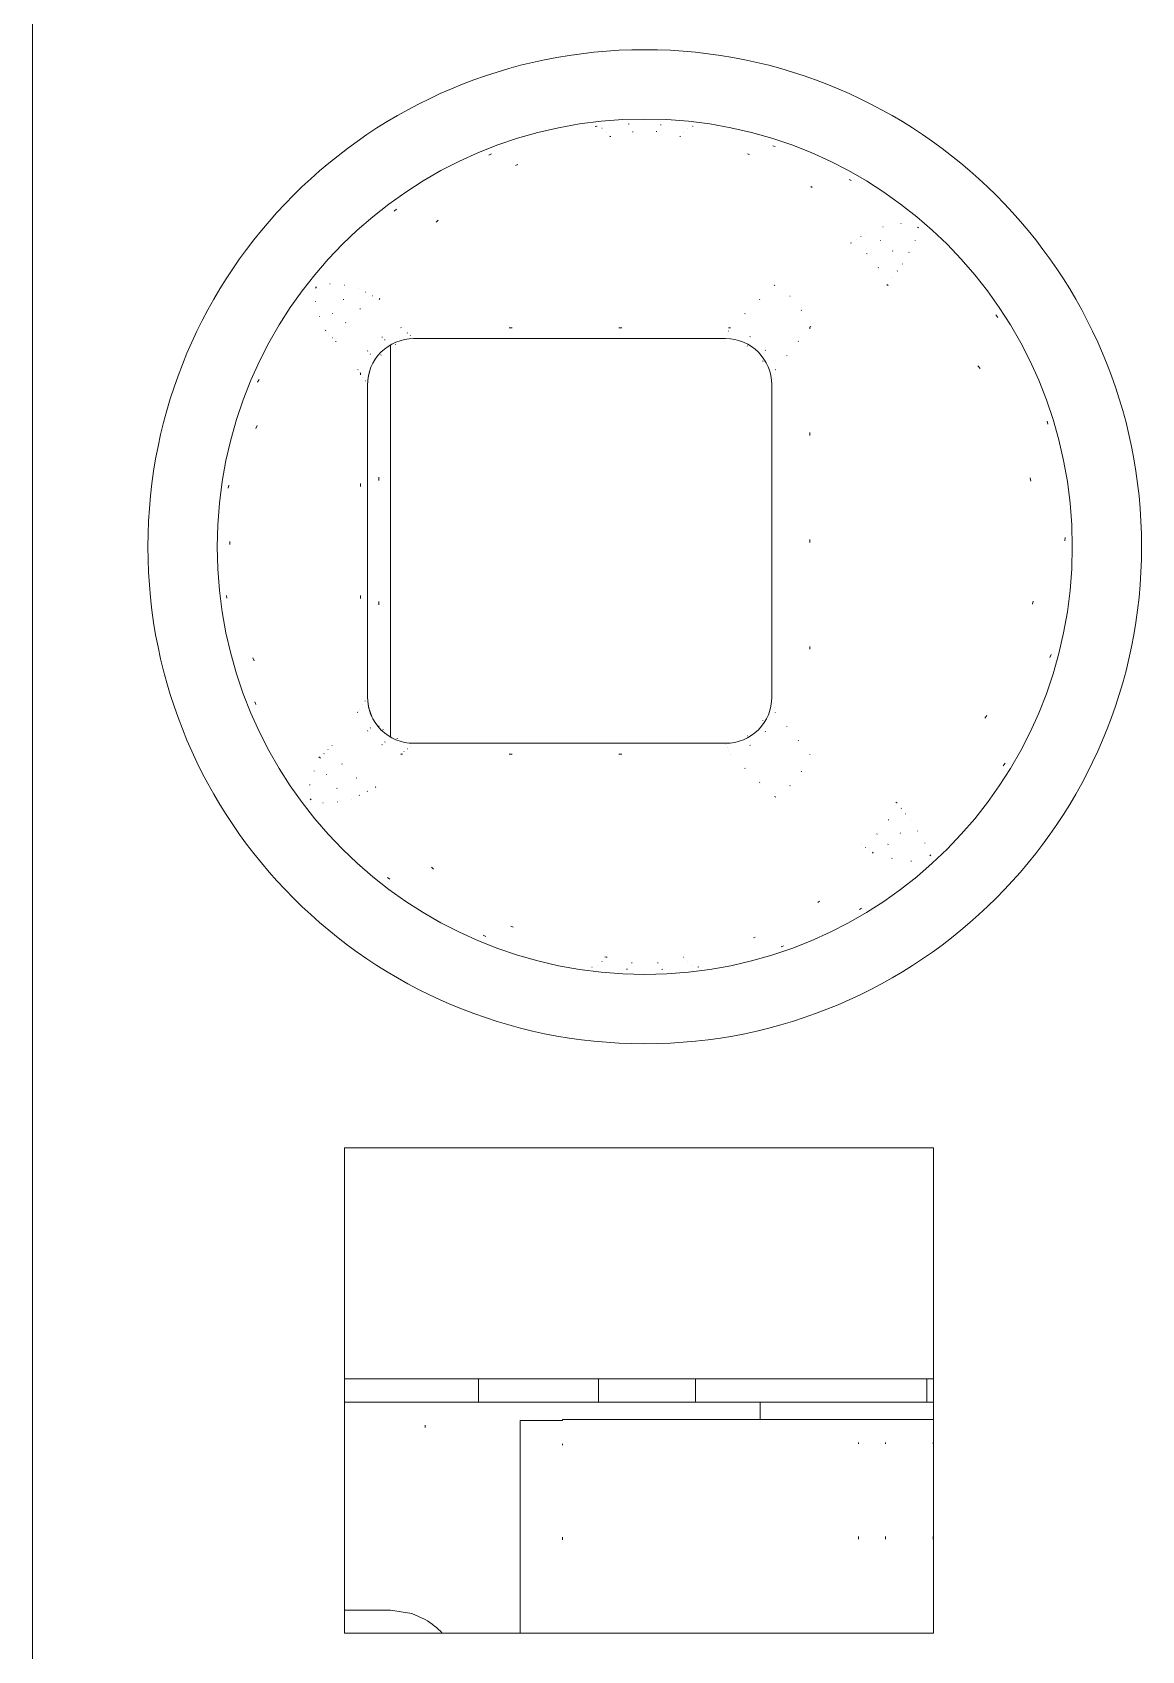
# Model space of a CAD drawing. Header units: inches. Extents: x 17 to 3130, y 15 to 659.
# Drawn here: x 1129.86 to 1134.66, y 176.91 to 183.91 of the extents above; entities that cross this region are included whole.
import ezdxf

# ---------------------------------------------------------------- set-up
doc = ezdxf.new("R2010")
doc.units = ezdxf.units.IN
doc.header["$MEASUREMENT"] = 0
doc.layers.add('Ebene 1', color=7, linetype='Continuous')

msp = doc.modelspace()

# ---------------------------------------------------------------- linework, layer by layer
at = {"layer": 'Ebene 1', "lineweight": 9}
for points in [[(1129.86414, 171.98024), (1129.86414, 171.98024), (1129.86414, 193.08014), (1129.86414, 193.08014)], [(1131.51414, 182.58024), (1131.51414, 182.58024), (1131.51414, 182.58024), (1131.51414, 182.58024)], [(1131.51414, 182.58024), (1131.51414, 182.58024), (1132.86404, 182.58024), (1132.86404, 182.58024)], [(1133.06414, 182.38024), (1133.06414, 182.49064), (1132.97464, 182.58014), (1132.86404, 182.58024)], [(1131.31654, 182.41204), (1131.31654, 182.41204), (1131.32404, 182.44284), (1131.32404, 182.44284)], [(1131.31414, 182.38054), (1131.31414, 182.38054), (1131.31654, 182.41204), (1131.31654, 182.41204)], [(1131.31414, 182.38054), (1131.31414, 182.38054), (1131.31414, 182.38054), (1131.31414, 182.38054)], [(1131.31414, 181.02984), (1131.31414, 181.02984), (1131.31414, 182.38054), (1131.31414, 182.38054)], [(1133.06414, 182.38894), (1133.06414, 182.38894), (1133.06414, 182.38894), (1133.06414, 182.38894)], [(1133.06414, 182.38894), (1133.06414, 182.38894), (1133.06414, 181.02134), (1133.06414, 181.02134)], [(1131.31414, 181.02984), (1131.31414, 181.02984), (1131.31414, 181.02984), (1131.31414, 181.02984)], [(1131.31884, 180.98664), (1131.31884, 180.98664), (1131.31414, 181.02984), (1131.31414, 181.02984)], [(1131.31884, 180.98664), (1131.31884, 180.98664), (1131.31884, 180.98664), (1131.31884, 180.98664)], [(1131.33284, 180.94544), (1131.33284, 180.94544), (1131.31884, 180.98664), (1131.31884, 180.98664)], [(1131.51414, 180.83024), (1131.51414, 180.83024), (1131.51414, 180.83024), (1131.51414, 180.83024)], [(1132.86404, 180.83024), (1132.86404, 180.83024), (1131.51414, 180.83024), (1131.51414, 180.83024)], [(1131.21414, 179.08024), (1131.21414, 179.08024), (1131.21414, 179.08024), (1131.21414, 179.08024)], [(1131.21414, 176.98024), (1131.21414, 176.98024), (1131.21414, 179.08024), (1131.21414, 179.08024)], [(1131.21414, 179.08024), (1131.21414, 179.08024), (1131.21414, 179.08024), (1131.21414, 179.08024)], [(1133.76414, 179.08024), (1133.76414, 179.08024), (1131.21414, 179.08024), (1131.21414, 179.08024)], [(1133.76414, 179.08024), (1133.76414, 179.08024), (1133.76414, 179.08024), (1133.76414, 179.08024)], [(1133.76414, 176.98024), (1133.76414, 176.98024), (1133.76414, 179.08024), (1133.76414, 179.08024)], [(1131.21414, 178.08024), (1131.21414, 178.08024), (1131.21414, 178.08024), (1131.21414, 178.08024)], [(1133.76414, 178.08024), (1133.76414, 178.08024), (1131.21414, 178.08024), (1131.21414, 178.08024)], [(1131.79454, 178.08024), (1131.79454, 178.08024), (1131.79454, 178.08024), (1131.79454, 178.08024)], [(1131.79454, 177.98024), (1131.79454, 177.98024), (1131.79454, 178.08024), (1131.79454, 178.08024)], [(1132.31414, 178.08024), (1132.31414, 178.08024), (1132.31414, 178.08024), (1132.31414, 178.08024)], [(1132.31414, 178.08024), (1132.31414, 178.08024), (1132.31414, 177.98004), (1132.31414, 177.98004)], [(1131.21414, 176.98024), (1131.21414, 176.98024), (1131.21414, 176.98024), (1131.21414, 176.98024)], [(1133.76414, 176.98024), (1133.76414, 176.98024), (1131.21414, 176.98024), (1131.21414, 176.98024)]]:
    msp.add_open_spline(points, degree=3, dxfattribs=at)
for points, knots in [([(1132.51414, 183.83024), (1131.32674, 183.83024), (1130.36414, 182.86764), (1130.36414, 181.68024), (1130.36414, 181.68024), (1130.36414, 180.49284), (1131.32674, 179.53024), (1132.51414, 179.53024), (1132.51414, 179.53024), (1133.70154, 179.53024), (1134.66414, 180.49274), (1134.66414, 181.68024), (1134.66414, 181.68024), (1134.66414, 182.86764), (1133.70154, 183.83024), (1132.51414, 183.83024)], [0, 0, 0, 0, 0.25, 0.25, 0.25, 0.25, 0.5, 0.5, 0.5, 0.5, 0.75, 0.75, 0.75, 0.75, 1, 1, 1, 1]), ([(1132.51414, 183.53024), (1131.49244, 183.53024), (1130.66404, 182.70184), (1130.66404, 181.68024), (1130.66404, 181.68024), (1130.66404, 180.65844), (1131.49244, 179.83014), (1132.51414, 179.83014), (1132.51414, 179.83014), (1133.53584, 179.83014), (1134.36414, 180.65844), (1134.36414, 181.68024), (1134.36414, 181.68024), (1134.36414, 182.70184), (1133.53584, 183.53024), (1132.51414, 183.53024)], [0, 0, 0, 0, 0.25, 0.25, 0.25, 0.25, 0.5, 0.5, 0.5, 0.5, 0.75, 0.75, 0.75, 0.75, 1, 1, 1, 1]), ([(1131.51414, 182.58024), (1131.46104, 182.58024), (1131.41024, 182.55904), (1131.37274, 182.52164), (1131.37274, 182.52164), (1131.33524, 182.48404), (1131.31414, 182.43324), (1131.31414, 182.38024)], [0, 0, 0, 0, 0.5, 0.5, 0.5, 0.5, 1, 1, 1, 1]), ([(1131.31414, 181.03024), (1131.31414, 180.97714), (1131.33534, 180.92624), (1131.37274, 180.88874), (1131.37274, 180.88874), (1131.41024, 180.85124), (1131.46104, 180.83024), (1131.51414, 180.83024)], [0, 0, 0, 0, 0.5, 0.5, 0.5, 0.5, 1, 1, 1, 1]), ([(1132.86404, 180.83024), (1132.91714, 180.83024), (1132.96814, 180.85124), (1133.00554, 180.88884), (1133.00554, 180.88884), (1133.04314, 180.92624), (1133.06414, 180.97714), (1133.06414, 181.03024)], [0, 0, 0, 0, 0.5, 0.5, 0.5, 0.5, 1, 1, 1, 1])]:
    msp.add_open_spline(points, degree=3, knots=knots, dxfattribs=at)
at = {"layer": 'Ebene 1', "color": 3, "lineweight": 9}
for points in [[(1132.30604, 183.49874), (1132.30604, 183.49874), (1132.29964, 183.49734), (1132.29964, 183.49734)], [(1132.30604, 183.49874), (1132.30604, 183.49874), (1132.30604, 183.49874), (1132.30604, 183.49874)], [(1132.30604, 183.49874), (1132.30604, 183.49874), (1132.30644, 183.49864), (1132.30644, 183.49864)], [(1132.32884, 183.49024), (1132.32884, 183.49024), (1132.32884, 183.49024), (1132.32884, 183.49024)], [(1132.32884, 183.49024), (1132.32884, 183.49024), (1132.32944, 183.49004), (1132.32944, 183.49004)], [(1132.34654, 183.47394), (1132.34654, 183.47394), (1132.34654, 183.47394), (1132.34654, 183.47394)], [(1132.34654, 183.47394), (1132.34654, 183.47394), (1132.34694, 183.47344), (1132.34694, 183.47344)], [(1132.44654, 183.50904), (1132.44654, 183.50904), (1132.44274, 183.50864), (1132.44274, 183.50864)], [(1132.46174, 183.47524), (1132.46174, 183.47524), (1132.46444, 183.47554), (1132.46444, 183.47554)], [(1132.56394, 183.47644), (1132.56394, 183.47644), (1132.56394, 183.47644), (1132.56394, 183.47644)], [(1132.56394, 183.47644), (1132.56394, 183.47644), (1132.56664, 183.47604), (1132.56664, 183.47604)], [(1132.58154, 183.50504), (1132.58154, 183.50504), (1132.58154, 183.50504), (1132.58154, 183.50504)], [(1132.58534, 183.50484), (1132.58534, 183.50484), (1132.58154, 183.50504), (1132.58154, 183.50504)], [(1132.68174, 183.47394), (1132.68174, 183.47394), (1132.68134, 183.47344), (1132.68134, 183.47344)], [(1132.69944, 183.49024), (1132.69944, 183.49024), (1132.69884, 183.49004), (1132.69884, 183.49004)], [(1132.72034, 183.49884), (1132.72034, 183.49884), (1132.72034, 183.49884), (1132.72034, 183.49884)], [(1132.72214, 183.49884), (1132.72214, 183.49884), (1132.72034, 183.49884), (1132.72034, 183.49884)], [(1132.72214, 183.49884), (1132.72214, 183.49884), (1132.72184, 183.49864), (1132.72184, 183.49864)], [(1132.36294, 183.45524), (1132.36294, 183.45524), (1132.36434, 183.45554), (1132.36434, 183.45554)], [(1132.36294, 183.45524), (1132.36294, 183.45524), (1132.36294, 183.45524), (1132.36294, 183.45524)], [(1132.36294, 183.45524), (1132.36294, 183.45524), (1132.36704, 183.45524), (1132.36704, 183.45524)], [(1132.66534, 183.45524), (1132.66534, 183.45524), (1132.66534, 183.45524), (1132.66534, 183.45524)], [(1132.66534, 183.45524), (1132.66534, 183.45524), (1132.66944, 183.45434), (1132.66944, 183.45434)], [(1133.06834, 183.41424), (1133.06834, 183.41424), (1133.06834, 183.41424), (1133.06834, 183.41424)], [(1133.07784, 183.41164), (1133.07784, 183.41164), (1133.06834, 183.41424), (1133.06834, 183.41424)], [(1131.85104, 183.37904), (1131.85104, 183.37904), (1131.83894, 183.37444), (1131.83894, 183.37444)], [(1131.95424, 183.32924), (1131.95424, 183.32924), (1131.96484, 183.33404), (1131.96484, 183.33404)], [(1132.95914, 183.37964), (1132.95914, 183.37964), (1132.95914, 183.37964), (1132.95914, 183.37964)], [(1132.95914, 183.37964), (1132.95914, 183.37964), (1132.96694, 183.37644), (1132.96694, 183.37644)], [(1133.39834, 183.26924), (1133.39834, 183.26924), (1133.39834, 183.26924), (1133.39834, 183.26924)], [(1133.40714, 183.26494), (1133.40714, 183.26494), (1133.39834, 183.26924), (1133.39834, 183.26924)], [(1133.23204, 183.23844), (1133.23204, 183.23844), (1133.23204, 183.23844), (1133.23204, 183.23844)], [(1133.23204, 183.23844), (1133.23204, 183.23844), (1133.23914, 183.23384), (1133.23914, 183.23384)], [(1131.43984, 183.14014), (1131.43984, 183.14014), (1131.42944, 183.13224), (1131.42944, 183.13224)], [(1131.61204, 183.08464), (1131.61204, 183.08464), (1131.62004, 183.09304), (1131.62004, 183.09304)], [(1133.54594, 183.06404), (1133.54594, 183.06404), (1133.54394, 183.06344), (1133.54394, 183.06344)], [(1133.62374, 183.07784), (1133.62374, 183.07784), (1133.62154, 183.07784), (1133.62154, 183.07784)], [(1133.69454, 183.06304), (1133.69454, 183.06304), (1133.69454, 183.06304), (1133.69454, 183.06304)], [(1133.69844, 183.06004), (1133.69844, 183.06004), (1133.69454, 183.06304), (1133.69454, 183.06304)], [(1133.69754, 183.06074), (1133.69754, 183.06074), (1133.69754, 183.06074), (1133.69754, 183.06074)], [(1133.69844, 183.06004), (1133.69844, 183.06004), (1133.69754, 183.06074), (1133.69754, 183.06074)], [(1133.69844, 183.06004), (1133.69844, 183.06004), (1133.69844, 183.06004), (1133.69844, 183.06004)], [(1133.69844, 183.06004), (1133.69844, 183.06004), (1133.69884, 183.05944), (1133.69884, 183.05944)], [(1133.40844, 182.99544), (1133.40844, 182.99544), (1133.40384, 182.99294), (1133.40384, 182.99294)], [(1133.40844, 182.99544), (1133.40844, 182.99544), (1133.40844, 182.99544), (1133.40844, 182.99544)], [(1133.40844, 182.99544), (1133.40844, 182.99544), (1133.40924, 182.99484), (1133.40924, 182.99484)], [(1133.42914, 183.00934), (1133.42914, 183.00934), (1133.42844, 183.00884), (1133.42844, 183.00884)], [(1133.44944, 183.02304), (1133.44944, 183.02304), (1133.44894, 183.02264), (1133.44894, 183.02264)], [(1133.46964, 183.03664), (1133.46964, 183.03664), (1133.46934, 183.03624), (1133.46934, 183.03624)], [(1133.53274, 183.00524), (1133.53274, 183.00524), (1133.53274, 183.00524), (1133.53274, 183.00524)], [(1133.53454, 183.00424), (1133.53454, 183.00424), (1133.53274, 183.00524), (1133.53274, 183.00524)], [(1133.68464, 183.00604), (1133.68464, 183.00604), (1133.68394, 183.00454), (1133.68394, 183.00454)], [(1133.47414, 182.94914), (1133.47414, 182.94914), (1133.47414, 182.94914), (1133.47414, 182.94914)], [(1133.47414, 182.94914), (1133.47414, 182.94914), (1133.47594, 182.94784), (1133.47594, 182.94784)], [(1133.58604, 182.96024), (1133.58604, 182.96024), (1133.58604, 182.96024), (1133.58604, 182.96024)], [(1133.58724, 182.95874), (1133.58724, 182.95874), (1133.58604, 182.96024), (1133.58604, 182.96024)], [(1133.65814, 182.95424), (1133.65814, 182.95424), (1133.65734, 182.95294), (1133.65734, 182.95294)], [(1133.52434, 182.88804), (1133.52434, 182.88804), (1133.52434, 182.88804), (1133.52434, 182.88804)], [(1133.52434, 182.88804), (1133.52434, 182.88804), (1133.52534, 182.88604), (1133.52534, 182.88604)], [(1133.58394, 182.84324), (1133.58394, 182.84324), (1133.58464, 182.84404), (1133.58464, 182.84404)], [(1133.60674, 182.87264), (1133.60674, 182.87264), (1133.60734, 182.87354), (1133.60734, 182.87354)], [(1133.62924, 182.90344), (1133.62924, 182.90344), (1133.62924, 182.90344), (1133.62924, 182.90344)], [(1133.62984, 182.90264), (1133.62984, 182.90264), (1133.62924, 182.90344), (1133.62924, 182.90344)], [(1131.09334, 182.80384), (1131.09334, 182.80384), (1131.08954, 182.79854), (1131.08954, 182.79854)], [(1131.09334, 182.80384), (1131.09334, 182.80384), (1131.09394, 182.80444), (1131.09394, 182.80444)], [(1131.15084, 182.81784), (1131.15084, 182.81784), (1131.15084, 182.81784), (1131.15084, 182.81784)], [(1131.15084, 182.81784), (1131.15084, 182.81784), (1131.15254, 182.81774), (1131.15254, 182.81774)], [(1131.21344, 182.81174), (1131.21344, 182.81174), (1131.21344, 182.81174), (1131.21344, 182.81174)], [(1131.21344, 182.81174), (1131.21344, 182.81174), (1131.21514, 182.81164), (1131.21514, 182.81164)], [(1131.27514, 182.79644), (1131.27514, 182.79644), (1131.27514, 182.79644), (1131.27514, 182.79644)], [(1131.27514, 182.79644), (1131.27514, 182.79644), (1131.27554, 182.79624), (1131.27554, 182.79624)], [(1131.30464, 182.78104), (1131.30464, 182.78104), (1131.30464, 182.78104), (1131.30464, 182.78104)], [(1131.30464, 182.78104), (1131.30464, 182.78104), (1131.30544, 182.78064), (1131.30544, 182.78064)], [(1133.07554, 182.81094), (1133.07554, 182.81094), (1133.07464, 182.81024), (1133.07464, 182.81024)], [(1133.07554, 182.81094), (1133.07554, 182.81094), (1133.07554, 182.81094), (1133.07554, 182.81094)], [(1133.07554, 182.81094), (1133.07554, 182.81094), (1133.07644, 182.81044), (1133.07644, 182.81044)], [(1133.56144, 182.81414), (1133.56144, 182.81414), (1133.56174, 182.81454), (1133.56174, 182.81454)], [(1133.56144, 182.81414), (1133.56144, 182.81414), (1133.56144, 182.81414), (1133.56144, 182.81414)], [(1133.56144, 182.81414), (1133.56144, 182.81414), (1133.56734, 182.80984), (1133.56734, 182.80984)], [(1131.08924, 182.74124), (1131.08924, 182.74124), (1131.08924, 182.74124), (1131.08924, 182.74124)], [(1131.08964, 182.73954), (1131.08964, 182.73954), (1131.08924, 182.74124), (1131.08924, 182.74124)], [(1131.20964, 182.74914), (1131.20964, 182.74914), (1131.21144, 182.75034), (1131.21144, 182.75034)], [(1131.28184, 182.70864), (1131.28184, 182.70864), (1131.28404, 182.70984), (1131.28404, 182.70984)], [(1131.33454, 182.76554), (1131.33454, 182.76554), (1131.33454, 182.76554), (1131.33454, 182.76554)], [(1131.33454, 182.76554), (1131.33454, 182.76554), (1131.33534, 182.76524), (1131.33534, 182.76524)], [(1131.36484, 182.74974), (1131.36484, 182.74974), (1131.36794, 182.75464), (1131.36794, 182.75464)], [(1133.01234, 182.75044), (1133.01234, 182.75044), (1133.01064, 182.74884), (1133.01064, 182.74884)], [(1133.14124, 182.76464), (1133.14124, 182.76464), (1133.14124, 182.76464), (1133.14124, 182.76464)], [(1133.14124, 182.76464), (1133.14124, 182.76464), (1133.14304, 182.76344), (1133.14304, 182.76344)], [(1133.19144, 182.70364), (1133.19144, 182.70364), (1133.19144, 182.70364), (1133.19144, 182.70364)], [(1133.19144, 182.70364), (1133.19144, 182.70364), (1133.19254, 182.70164), (1133.19254, 182.70164)], [(1131.10624, 182.67714), (1131.10624, 182.67714), (1131.10624, 182.67714), (1131.10624, 182.67714)], [(1131.10674, 182.67544), (1131.10674, 182.67544), (1131.10624, 182.67714), (1131.10624, 182.67714)], [(1131.16274, 182.68844), (1131.16274, 182.68844), (1131.16344, 182.69054), (1131.16344, 182.69054)], [(1131.21914, 182.64824), (1131.21914, 182.64824), (1131.22034, 182.65044), (1131.22034, 182.65044)], [(1132.94824, 182.68924), (1132.94824, 182.68924), (1132.94654, 182.68744), (1132.94654, 182.68744)], [(1133.22854, 182.62984), (1133.22854, 182.62984), (1133.23304, 182.63224), (1133.23304, 182.63224)], [(1133.22854, 182.62984), (1133.22854, 182.62984), (1133.22854, 182.62984), (1133.22854, 182.62984)], [(1133.22854, 182.62984), (1133.22854, 182.62984), (1133.22854, 182.62344), (1133.22854, 182.62344)], [(1134.03294, 182.68344), (1134.03294, 182.68344), (1134.03294, 182.68344), (1134.03294, 182.68344)], [(1134.04124, 182.67244), (1134.04124, 182.67244), (1134.03294, 182.68344), (1134.03294, 182.68344)], [(1131.13254, 182.61664), (1131.13254, 182.61664), (1131.13254, 182.61664), (1131.13254, 182.61664)], [(1131.13294, 182.61574), (1131.13294, 182.61574), (1131.13254, 182.61664), (1131.13254, 182.61664)], [(1131.13294, 182.61574), (1131.13294, 182.61574), (1131.13334, 182.61674), (1131.13334, 182.61674)], [(1131.13294, 182.61574), (1131.13294, 182.61574), (1131.13294, 182.61574), (1131.13294, 182.61574)], [(1131.13294, 182.61574), (1131.13294, 182.61574), (1131.13314, 182.61564), (1131.13314, 182.61564)], [(1131.14734, 182.60024), (1131.14734, 182.60024), (1131.14734, 182.60024), (1131.14734, 182.60024)], [(1131.14734, 182.60024), (1131.14734, 182.60024), (1131.14774, 182.59984), (1131.14774, 182.59984)], [(1131.16204, 182.58444), (1131.16204, 182.58444), (1131.16204, 182.58444), (1131.16204, 182.58444)], [(1131.16204, 182.58444), (1131.16204, 182.58444), (1131.16244, 182.58404), (1131.16244, 182.58404)], [(1131.17684, 182.56864), (1131.17684, 182.56864), (1131.17744, 182.56954), (1131.17744, 182.56954)], [(1131.17684, 182.56864), (1131.17684, 182.56864), (1131.17684, 182.56864), (1131.17684, 182.56864)], [(1131.17684, 182.56864), (1131.17684, 182.56864), (1131.17804, 182.56684), (1131.17804, 182.56684)], [(1131.37674, 182.58604), (1131.37674, 182.58604), (1131.37904, 182.58704), (1131.37904, 182.58704)], [(1131.38824, 182.57454), (1131.38824, 182.57454), (1131.39044, 182.57564), (1131.39044, 182.57564)], [(1131.45874, 182.62864), (1131.45874, 182.62864), (1131.45874, 182.62864), (1131.45874, 182.62864)], [(1131.45994, 182.62704), (1131.45994, 182.62704), (1131.45874, 182.62864), (1131.45874, 182.62864)], [(1131.48654, 182.60484), (1131.48654, 182.60484), (1131.48654, 182.60484), (1131.48654, 182.60484)], [(1131.48694, 182.60464), (1131.48694, 182.60464), (1131.48654, 182.60484), (1131.48654, 182.60484)], [(1131.50064, 182.59324), (1131.50064, 182.59324), (1131.50064, 182.59324), (1131.50064, 182.59324)], [(1131.50094, 182.59294), (1131.50094, 182.59294), (1131.50064, 182.59324), (1131.50064, 182.59324)], [(1131.51394, 182.58064), (1131.51394, 182.58064), (1131.51394, 182.58064), (1131.51394, 182.58064)], [(1131.51414, 182.58044), (1131.51414, 182.58044), (1131.51394, 182.58064), (1131.51394, 182.58064)], [(1131.92794, 182.62704), (1131.92794, 182.62704), (1131.92794, 182.62704), (1131.92794, 182.62704)], [(1131.94074, 182.62704), (1131.94074, 182.62704), (1131.92794, 182.62704), (1131.92794, 182.62704)], [(1132.40254, 182.62704), (1132.40254, 182.62704), (1132.40254, 182.62704), (1132.40254, 182.62704)], [(1132.41534, 182.62704), (1132.41534, 182.62704), (1132.40254, 182.62704), (1132.40254, 182.62704)], [(1132.87064, 182.60024), (1132.87064, 182.60024), (1132.87054, 182.59984), (1132.87054, 182.59984)], [(1132.87694, 182.62704), (1132.87694, 182.62704), (1132.87694, 182.62704), (1132.87694, 182.62704)], [(1132.88334, 182.62704), (1132.88334, 182.62704), (1132.87694, 182.62704), (1132.87694, 182.62704)], [(1132.87714, 182.61364), (1132.87714, 182.61364), (1132.87694, 182.61334), (1132.87694, 182.61334)], [(1132.88334, 182.62704), (1132.88334, 182.62704), (1132.88324, 182.62684), (1132.88324, 182.62684)], [(1132.88334, 182.62704), (1132.88334, 182.62704), (1132.88334, 182.62704), (1132.88334, 182.62704)], [(1132.88334, 182.62704), (1132.88334, 182.62704), (1132.88454, 182.62644), (1132.88454, 182.62644)], [(1132.96854, 182.58954), (1132.96854, 182.58954), (1132.96854, 182.58954), (1132.96854, 182.58954)], [(1132.96854, 182.58954), (1132.96854, 182.58954), (1132.97094, 182.58844), (1132.97094, 182.58844)], [(1133.17804, 182.56764), (1133.17804, 182.56764), (1133.17944, 182.56924), (1133.17944, 182.56924)], [(1131.31414, 182.52544), (1131.31414, 182.52544), (1131.31544, 182.52764), (1131.31544, 182.52764)], [(1131.32584, 182.51224), (1131.32584, 182.51224), (1131.32704, 182.51464), (1131.32704, 182.51464)], [(1131.37194, 182.50844), (1131.37194, 182.50844), (1131.37324, 182.51014), (1131.37324, 182.51014)], [(1131.43484, 182.55484), (1131.43484, 182.55484), (1131.43704, 182.55544), (1131.43704, 182.55544)], [(1132.95674, 182.54864), (1132.95674, 182.54864), (1132.95674, 182.54864), (1132.95674, 182.54864)], [(1132.95924, 182.54764), (1132.95924, 182.54764), (1132.95674, 182.54864), (1132.95674, 182.54864)], [(1133.03544, 182.53084), (1133.03544, 182.53084), (1133.03544, 182.53084), (1133.03544, 182.53084)], [(1133.03544, 182.53084), (1133.03544, 182.53084), (1133.03654, 182.52864), (1133.03654, 182.52864)], [(1133.12814, 182.50624), (1133.12814, 182.50624), (1133.12944, 182.50794), (1133.12944, 182.50794)], [(1131.27184, 182.44584), (1131.27184, 182.44584), (1131.27244, 182.44684), (1131.27244, 182.44684)], [(1131.27594, 182.44084), (1131.27594, 182.44084), (1131.27594, 182.44084), (1131.27594, 182.44084)], [(1131.27594, 182.44084), (1131.27594, 182.44084), (1131.27604, 182.44064), (1131.27604, 182.44064)], [(1131.28014, 182.43584), (1131.28014, 182.43584), (1131.28014, 182.43584), (1131.28014, 182.43584)], [(1131.28014, 182.43584), (1131.28014, 182.43584), (1131.28034, 182.43564), (1131.28034, 182.43564)], [(1131.28434, 182.43064), (1131.28434, 182.43064), (1131.28494, 182.43174), (1131.28494, 182.43174)], [(1131.28434, 182.43064), (1131.28434, 182.43064), (1131.28434, 182.43064), (1131.28434, 182.43064)], [(1131.28434, 182.43064), (1131.28434, 182.43064), (1131.28434, 182.42414), (1131.28434, 182.42414)], [(1131.28434, 182.43064), (1131.28434, 182.43064), (1131.28434, 182.43064), (1131.28434, 182.43064)], [(1131.28434, 182.43064), (1131.28434, 182.43064), (1131.28454, 182.43044), (1131.28454, 182.43044)], [(1131.32404, 182.44284), (1131.32404, 182.44284), (1131.32474, 182.44364), (1131.32474, 182.44364)], [(1133.02434, 182.48384), (1133.02434, 182.48384), (1133.02434, 182.48384), (1133.02434, 182.48384)], [(1133.02544, 182.48124), (1133.02544, 182.48124), (1133.02434, 182.48384), (1133.02434, 182.48384)], [(1133.07404, 182.42664), (1133.07404, 182.42664), (1133.07414, 182.42724), (1133.07414, 182.42724)], [(1133.07904, 182.44584), (1133.07904, 182.44584), (1133.07974, 182.44654), (1133.07974, 182.44654)], [(1133.95594, 182.46224), (1133.95594, 182.46224), (1133.95594, 182.46224), (1133.95594, 182.46224)], [(1133.95594, 182.46224), (1133.95594, 182.46224), (1133.96554, 182.45114), (1133.96554, 182.45114)], [(1130.84504, 182.40394), (1130.84504, 182.40394), (1130.83894, 182.39254), (1130.83894, 182.39254)], [(1131.29454, 182.41434), (1131.29454, 182.41434), (1131.29454, 182.41434), (1131.29454, 182.41434)], [(1131.29454, 182.41434), (1131.29454, 182.41434), (1131.29484, 182.41394), (1131.29484, 182.41394)], [(1131.30474, 182.39784), (1131.30474, 182.39784), (1131.30474, 182.39784), (1131.30474, 182.39784)], [(1131.30474, 182.39784), (1131.30474, 182.39784), (1131.30514, 182.39744), (1131.30514, 182.39744)], [(1133.06364, 182.39024), (1133.06364, 182.39024), (1133.06364, 182.39024), (1133.06364, 182.39024)], [(1133.06414, 182.38894), (1133.06414, 182.38894), (1133.06364, 182.39024), (1133.06364, 182.39024)], [(1133.06414, 182.38894), (1133.06414, 182.38894), (1133.06424, 182.38924), (1133.06424, 182.38924)], [(1133.06904, 182.40764), (1133.06904, 182.40764), (1133.06914, 182.40814), (1133.06914, 182.40814)], [(1134.25594, 182.22404), (1134.25594, 182.22404), (1134.25594, 182.22404), (1134.25594, 182.22404)], [(1134.25854, 182.21034), (1134.25854, 182.21034), (1134.25594, 182.22404), (1134.25594, 182.22404)], [(1130.83074, 182.19124), (1130.83074, 182.19124), (1130.83654, 182.20404), (1130.83654, 182.20404)], [(1133.22854, 182.17374), (1133.22854, 182.17374), (1133.22854, 182.17374), (1133.22854, 182.17374)], [(1133.22854, 182.17374), (1133.22854, 182.17374), (1133.22854, 182.16124), (1133.22854, 182.16124)], [(1130.71424, 181.94584), (1130.71424, 181.94584), (1130.71204, 181.93304), (1130.71204, 181.93304)], [(1131.28444, 181.95364), (1131.28444, 181.95364), (1131.28444, 181.95364), (1131.28444, 181.95364)], [(1131.28444, 181.95364), (1131.28444, 181.95364), (1131.28444, 181.94044), (1131.28444, 181.94044)], [(1131.36354, 181.98144), (1131.36354, 181.98144), (1131.36354, 181.98144), (1131.36354, 181.98144)], [(1131.36354, 181.96664), (1131.36354, 181.96664), (1131.36354, 181.98144), (1131.36354, 181.98144)], [(1134.18154, 181.97844), (1134.18154, 181.97844), (1134.18154, 181.97844), (1134.18154, 181.97844)], [(1134.18154, 181.97844), (1134.18154, 181.97844), (1134.18524, 181.96434), (1134.18524, 181.96434)], [(1134.33184, 181.70604), (1134.33184, 181.70604), (1134.33304, 181.72004), (1134.33304, 181.72004)], [(1130.71864, 181.68944), (1130.71864, 181.68944), (1130.71884, 181.70354), (1130.71884, 181.70354)], [(1133.22854, 181.71144), (1133.22854, 181.71144), (1133.22854, 181.71144), (1133.22854, 181.71144)], [(1133.22854, 181.71144), (1133.22854, 181.71144), (1133.22854, 181.69884), (1133.22854, 181.69884)], [(1130.70404, 181.46984), (1130.70404, 181.46984), (1130.70404, 181.46984), (1130.70404, 181.46984)], [(1130.70404, 181.46984), (1130.70404, 181.46984), (1130.70624, 181.45704), (1130.70624, 181.45704)], [(1131.28444, 181.46984), (1131.28444, 181.46984), (1131.28444, 181.46984), (1131.28444, 181.46984)], [(1131.28444, 181.46984), (1131.28444, 181.46984), (1131.28444, 181.45684), (1131.28444, 181.45684)], [(1131.36354, 181.44364), (1131.36354, 181.44364), (1131.36354, 181.44364), (1131.36354, 181.44364)], [(1131.36354, 181.42894), (1131.36354, 181.42894), (1131.36354, 181.44364), (1131.36354, 181.44364)], [(1134.19534, 181.44544), (1134.19534, 181.44544), (1134.19224, 181.43124), (1134.19224, 181.43124)], [(1133.22854, 181.24924), (1133.22854, 181.24924), (1133.22854, 181.24924), (1133.22854, 181.24924)], [(1133.22854, 181.24924), (1133.22854, 181.24924), (1133.22854, 181.23664), (1133.22854, 181.23664)], [(1130.81794, 181.19914), (1130.81794, 181.19914), (1130.81794, 181.19914), (1130.81794, 181.19914)], [(1130.82334, 181.18614), (1130.82334, 181.18614), (1130.81794, 181.19914), (1130.81794, 181.19914)], [(1134.26724, 181.20084), (1134.26724, 181.20084), (1134.27214, 181.21384), (1134.27214, 181.21384)], [(1131.31414, 181.02984), (1131.31414, 181.02984), (1131.31404, 181.02944), (1131.31404, 181.02944)], [(1133.06414, 181.02134), (1133.06414, 181.02134), (1133.06364, 181.02014), (1133.06364, 181.02014)], [(1130.82684, 181.00944), (1130.82684, 181.00944), (1130.82684, 181.00944), (1130.82684, 181.00944)], [(1130.82684, 181.00944), (1130.82684, 181.00944), (1130.83114, 180.99724), (1130.83114, 180.99724)], [(1131.27184, 180.96464), (1131.27184, 180.96464), (1131.27034, 180.96264), (1131.27034, 180.96264)], [(1131.27604, 180.96964), (1131.27604, 180.96964), (1131.27594, 180.96954), (1131.27594, 180.96954)], [(1131.28014, 180.97464), (1131.28014, 180.97464), (1131.28014, 180.97464), (1131.28014, 180.97464)], [(1131.29484, 180.99644), (1131.29484, 180.99644), (1131.29454, 180.99584), (1131.29454, 180.99584)], [(1131.30484, 181.01304), (1131.30484, 181.01304), (1131.30474, 181.01244), (1131.30474, 181.01244)], [(1133.06904, 181.00264), (1133.06904, 181.00264), (1133.06904, 181.00264), (1133.06904, 181.00264)], [(1133.06914, 181.00224), (1133.06914, 181.00224), (1133.06904, 181.00264), (1133.06904, 181.00264)], [(1133.07404, 180.98384), (1133.07404, 180.98384), (1133.07404, 180.98384), (1133.07404, 180.98384)], [(1133.07414, 180.98324), (1133.07414, 180.98324), (1133.07404, 180.98384), (1133.07404, 180.98384)], [(1133.07904, 180.96464), (1133.07904, 180.96464), (1133.07854, 180.96344), (1133.07854, 180.96344)], [(1133.07904, 180.96484), (1133.07904, 180.96484), (1133.07904, 180.96484), (1133.07904, 180.96484)], [(1133.07904, 180.96464), (1133.07904, 180.96464), (1133.07904, 180.96484), (1133.07904, 180.96484)], [(1133.99484, 180.95044), (1133.99484, 180.95044), (1133.98574, 180.93894), (1133.98574, 180.93894)], [(1131.31414, 180.88504), (1131.31414, 180.88504), (1131.31414, 180.88504), (1131.31414, 180.88504)], [(1131.31544, 180.88284), (1131.31544, 180.88284), (1131.31414, 180.88504), (1131.31414, 180.88504)], [(1131.32594, 180.89804), (1131.32594, 180.89804), (1131.32594, 180.89804), (1131.32594, 180.89804)], [(1131.32704, 180.89584), (1131.32704, 180.89584), (1131.32594, 180.89804), (1131.32594, 180.89804)], [(1131.36354, 180.90584), (1131.36354, 180.90584), (1131.36354, 180.90584), (1131.36354, 180.90584)], [(1131.36354, 180.89854), (1131.36354, 180.89854), (1131.36354, 180.90584), (1131.36354, 180.90584)], [(1131.38134, 180.89004), (1131.38134, 180.89004), (1131.38134, 180.89004), (1131.38134, 180.89004)], [(1131.38274, 180.88854), (1131.38274, 180.88854), (1131.38134, 180.89004), (1131.38134, 180.89004)], [(1133.02544, 180.92904), (1133.02544, 180.92904), (1133.02434, 180.92664), (1133.02434, 180.92664)], [(1133.03654, 180.88184), (1133.03654, 180.88184), (1133.03544, 180.87954), (1133.03544, 180.87954)], [(1133.12824, 180.90404), (1133.12824, 180.90404), (1133.12824, 180.90404), (1133.12824, 180.90404)], [(1133.12954, 180.90244), (1133.12954, 180.90244), (1133.12824, 180.90404), (1133.12824, 180.90404)], [(1131.16074, 180.82104), (1131.16074, 180.82104), (1131.16054, 180.82084), (1131.16054, 180.82084)], [(1131.37674, 180.82444), (1131.37674, 180.82444), (1131.37674, 180.82444), (1131.37674, 180.82444)], [(1131.37904, 180.82324), (1131.37904, 180.82324), (1131.37674, 180.82444), (1131.37674, 180.82444)], [(1131.38824, 180.83584), (1131.38824, 180.83584), (1131.38824, 180.83584), (1131.38824, 180.83584)], [(1131.39044, 180.83464), (1131.39044, 180.83464), (1131.38824, 180.83584), (1131.38824, 180.83584)], [(1131.44154, 180.85104), (1131.44154, 180.85104), (1131.44154, 180.85104), (1131.44154, 180.85104)], [(1131.44344, 180.85054), (1131.44344, 180.85054), (1131.44154, 180.85104), (1131.44154, 180.85104)], [(1131.50064, 180.81724), (1131.50064, 180.81724), (1131.50104, 180.81744), (1131.50104, 180.81744)], [(1131.51314, 180.83024), (1131.51314, 180.83024), (1131.51314, 180.83024), (1131.51314, 180.83024)], [(1131.51414, 180.82984), (1131.51414, 180.82984), (1131.51314, 180.83024), (1131.51314, 180.83024)], [(1132.86404, 180.82384), (1132.86404, 180.82384), (1132.86404, 180.82384), (1132.86404, 180.82384)], [(1132.86404, 180.82384), (1132.86404, 180.82384), (1132.86414, 180.82364), (1132.86414, 180.82364)], [(1132.87054, 180.81054), (1132.87054, 180.81054), (1132.87054, 180.81054), (1132.87054, 180.81054)], [(1132.87054, 180.81054), (1132.87054, 180.81054), (1132.87054, 180.81004), (1132.87054, 180.81004)], [(1132.95924, 180.86264), (1132.95924, 180.86264), (1132.95664, 180.86164), (1132.95664, 180.86164)], [(1132.97094, 180.82184), (1132.97094, 180.82184), (1132.96854, 180.82084), (1132.96854, 180.82084)], [(1133.17804, 180.84284), (1133.17804, 180.84284), (1133.17804, 180.84284), (1133.17804, 180.84284)], [(1133.17944, 180.84104), (1133.17944, 180.84104), (1133.17804, 180.84284), (1133.17804, 180.84284)], [(1131.10434, 180.77204), (1131.10434, 180.77204), (1131.10434, 180.77204), (1131.10434, 180.77204)], [(1131.10894, 180.76684), (1131.10894, 180.76684), (1131.10434, 180.77204), (1131.10434, 180.77204)], [(1131.10894, 180.76684), (1131.10894, 180.76684), (1131.10854, 180.76614), (1131.10854, 180.76614)], [(1131.10894, 180.76684), (1131.10894, 180.76684), (1131.10894, 180.76684), (1131.10894, 180.76684)], [(1131.10894, 180.76684), (1131.10894, 180.76684), (1131.10944, 180.76584), (1131.10944, 180.76584)], [(1131.12654, 180.78524), (1131.12654, 180.78524), (1131.12604, 180.78464), (1131.12604, 180.78464)], [(1131.14374, 180.80324), (1131.14374, 180.80324), (1131.14334, 180.80284), (1131.14334, 180.80284)], [(1131.20314, 180.74144), (1131.20314, 180.74144), (1131.20314, 180.74144), (1131.20314, 180.74144)], [(1131.20424, 180.73924), (1131.20424, 180.73924), (1131.20314, 180.74144), (1131.20314, 180.74144)], [(1131.45894, 180.78384), (1131.45894, 180.78384), (1131.45894, 180.78384), (1131.45894, 180.78384)], [(1131.45994, 180.78324), (1131.45994, 180.78324), (1131.45894, 180.78384), (1131.45894, 180.78384)], [(1131.45994, 180.78324), (1131.45994, 180.78324), (1131.45994, 180.78324), (1131.45994, 180.78324)], [(1131.45994, 180.78324), (1131.45994, 180.78324), (1131.46644, 180.78324), (1131.46644, 180.78324)], [(1131.47154, 180.79464), (1131.47154, 180.79464), (1131.47154, 180.79464), (1131.47154, 180.79464)], [(1131.47244, 180.79404), (1131.47244, 180.79404), (1131.47154, 180.79464), (1131.47154, 180.79464)], [(1131.47244, 180.79404), (1131.47244, 180.79404), (1131.47274, 180.79434), (1131.47274, 180.79434)], [(1131.48654, 180.80564), (1131.48654, 180.80564), (1131.48684, 180.80584), (1131.48684, 180.80584)], [(1131.92794, 180.78334), (1131.92794, 180.78334), (1131.92794, 180.78334), (1131.92794, 180.78334)], [(1131.92794, 180.78334), (1131.92794, 180.78334), (1131.94084, 180.78334), (1131.94084, 180.78334)], [(1132.40254, 180.78334), (1132.40254, 180.78334), (1132.41534, 180.78344), (1132.41534, 180.78344)], [(1132.40254, 180.78334), (1132.40254, 180.78334), (1132.40254, 180.78334), (1132.40254, 180.78334)], [(1132.87694, 180.79704), (1132.87694, 180.79704), (1132.87694, 180.79704), (1132.87694, 180.79704)], [(1132.87694, 180.79704), (1132.87694, 180.79704), (1132.87714, 180.79664), (1132.87714, 180.79664)], [(1132.88334, 180.78334), (1132.88334, 180.78334), (1132.88334, 180.78334), (1132.88334, 180.78334)], [(1132.88334, 180.78334), (1132.88334, 180.78334), (1132.88424, 180.78244), (1132.88424, 180.78244)], [(1133.22794, 180.78144), (1133.22794, 180.78144), (1133.22794, 180.78144), (1133.22794, 180.78144)], [(1133.22854, 180.78064), (1133.22854, 180.78064), (1133.22794, 180.78144), (1133.22794, 180.78144)], [(1133.22854, 180.78064), (1133.22854, 180.78064), (1133.22804, 180.77964), (1133.22804, 180.77964)], [(1134.06524, 180.73264), (1134.06524, 180.73264), (1134.07294, 180.74414), (1134.07294, 180.74414)], [(1131.08354, 180.71084), (1131.08354, 180.71084), (1131.08304, 180.70924), (1131.08304, 180.70924)], [(1131.13694, 180.69544), (1131.13694, 180.69544), (1131.13694, 180.69544), (1131.13694, 180.69544)], [(1131.13694, 180.69544), (1131.13694, 180.69544), (1131.13764, 180.69354), (1131.13764, 180.69354)], [(1131.26564, 180.68084), (1131.26564, 180.68084), (1131.26564, 180.68084), (1131.26564, 180.68084)], [(1131.26794, 180.67984), (1131.26794, 180.67984), (1131.26564, 180.68084), (1131.26564, 180.68084)], [(1132.94654, 180.72284), (1132.94654, 180.72284), (1132.94654, 180.72284), (1132.94654, 180.72284)], [(1132.94654, 180.72284), (1132.94654, 180.72284), (1132.94824, 180.72114), (1132.94824, 180.72114)], [(1133.19254, 180.70884), (1133.19254, 180.70884), (1133.19144, 180.70684), (1133.19144, 180.70684)], [(1131.06494, 180.65104), (1131.06494, 180.65104), (1131.06444, 180.64944), (1131.06444, 180.64944)], [(1131.18144, 180.63544), (1131.18144, 180.63544), (1131.18144, 180.63544), (1131.18144, 180.63544)], [(1131.18144, 180.63544), (1131.18144, 180.63544), (1131.18314, 180.63424), (1131.18314, 180.63424)], [(1131.27944, 180.60504), (1131.27944, 180.60504), (1131.27844, 180.60474), (1131.27844, 180.60474)], [(1131.31444, 180.62264), (1131.31444, 180.62264), (1131.31344, 180.62204), (1131.31344, 180.62204)], [(1131.34774, 180.64044), (1131.34774, 180.64044), (1131.34774, 180.64044), (1131.34774, 180.64044)], [(1131.34884, 180.63984), (1131.34884, 180.63984), (1131.34774, 180.64044), (1131.34774, 180.64044)], [(1131.34884, 180.63984), (1131.34884, 180.63984), (1131.34834, 180.63964), (1131.34834, 180.63964)], [(1131.34884, 180.63984), (1131.34884, 180.63984), (1131.35034, 180.64184), (1131.35034, 180.64184)], [(1133.01064, 180.66154), (1133.01064, 180.66154), (1133.01064, 180.66154), (1133.01064, 180.66154)], [(1133.01064, 180.66154), (1133.01064, 180.66154), (1133.01234, 180.65984), (1133.01234, 180.65984)], [(1133.07554, 180.59934), (1133.07554, 180.59934), (1133.07554, 180.59934), (1133.07554, 180.59934)], [(1133.07554, 180.59934), (1133.07554, 180.59934), (1133.08064, 180.59654), (1133.08064, 180.59654)], [(1133.14304, 180.64694), (1133.14304, 180.64694), (1133.14124, 180.64574), (1133.14124, 180.64574)], [(1131.06614, 180.59034), (1131.06614, 180.59034), (1131.06614, 180.59034), (1131.06614, 180.59034)], [(1131.06614, 180.59034), (1131.06614, 180.59034), (1131.07044, 180.58534), (1131.07044, 180.58534)], [(1131.12304, 180.57284), (1131.12304, 180.57284), (1131.12134, 180.57274), (1131.12134, 180.57274)], [(1131.18454, 180.57624), (1131.18454, 180.57624), (1131.18284, 180.57624), (1131.18284, 180.57624)], [(1131.24394, 180.58744), (1131.24394, 180.58744), (1131.24314, 180.58724), (1131.24314, 180.58724)], [(1133.60004, 180.57474), (1133.60004, 180.57474), (1133.60004, 180.57474), (1133.60004, 180.57474)], [(1133.60524, 180.57194), (1133.60524, 180.57194), (1133.60004, 180.57474), (1133.60004, 180.57474)], [(1133.60524, 180.57194), (1133.60524, 180.57194), (1133.60474, 180.57094), (1133.60474, 180.57094)], [(1133.62394, 180.54884), (1133.62394, 180.54884), (1133.62394, 180.54884), (1133.62394, 180.54884)], [(1133.62434, 180.54814), (1133.62434, 180.54814), (1133.62394, 180.54884), (1133.62394, 180.54884)], [(1133.56914, 180.50014), (1133.56914, 180.50014), (1133.56814, 180.49804), (1133.56814, 180.49804)], [(1133.64284, 180.52524), (1133.64284, 180.52524), (1133.64284, 180.52524), (1133.64284, 180.52524)], [(1133.64344, 180.52454), (1133.64344, 180.52454), (1133.64284, 180.52524), (1133.64284, 180.52524)], [(1133.66194, 180.50184), (1133.66194, 180.50184), (1133.66194, 180.50184), (1133.66194, 180.50184)], [(1133.66214, 180.50144), (1133.66214, 180.50144), (1133.66194, 180.50184), (1133.66194, 180.50184)], [(1133.45214, 180.39064), (1133.45214, 180.39064), (1133.45214, 180.39064), (1133.45214, 180.39064)], [(1133.45214, 180.39064), (1133.45214, 180.39064), (1133.45244, 180.39054), (1133.45244, 180.39054)], [(1133.51974, 180.43824), (1133.51974, 180.43824), (1133.51794, 180.43704), (1133.51794, 180.43704)], [(1133.56614, 180.39254), (1133.56614, 180.39254), (1133.56784, 180.39344), (1133.56784, 180.39344)], [(1133.61924, 180.44044), (1133.61924, 180.44044), (1133.62044, 180.44204), (1133.62044, 180.44204)], [(1133.69384, 180.45064), (1133.69384, 180.45064), (1133.69384, 180.45064), (1133.69384, 180.45064)], [(1133.69474, 180.44924), (1133.69474, 180.44924), (1133.69384, 180.45064), (1133.69384, 180.45064)], [(1133.72534, 180.39884), (1133.72534, 180.39884), (1133.72534, 180.39884), (1133.72534, 180.39884)], [(1133.72604, 180.39744), (1133.72604, 180.39744), (1133.72534, 180.39884), (1133.72534, 180.39884)], [(1133.46854, 180.38004), (1133.46854, 180.38004), (1133.46854, 180.38004), (1133.46854, 180.38004)], [(1133.46854, 180.38004), (1133.46854, 180.38004), (1133.46904, 180.37984), (1133.46904, 180.37984)], [(1133.48514, 180.36934), (1133.48514, 180.36934), (1133.48514, 180.36934), (1133.48514, 180.36934)], [(1133.48514, 180.36934), (1133.48514, 180.36934), (1133.48554, 180.36904), (1133.48554, 180.36904)], [(1133.50194, 180.35844), (1133.50194, 180.35844), (1133.49884, 180.35524), (1133.49884, 180.35524)], [(1133.50194, 180.35844), (1133.50194, 180.35844), (1133.50294, 180.35884), (1133.50294, 180.35884)], [(1133.50194, 180.35844), (1133.50194, 180.35844), (1133.50194, 180.35844), (1133.50194, 180.35844)], [(1133.50194, 180.35844), (1133.50194, 180.35844), (1133.50304, 180.35804), (1133.50304, 180.35804)], [(1133.58234, 180.33264), (1133.58234, 180.33264), (1133.58234, 180.33264), (1133.58234, 180.33264)], [(1133.58234, 180.33264), (1133.58234, 180.33264), (1133.58454, 180.33194), (1133.58454, 180.33194)], [(1133.66564, 180.31964), (1133.66564, 180.31964), (1133.66794, 180.31964), (1133.66794, 180.31964)], [(1133.74694, 180.34254), (1133.74694, 180.34254), (1133.75174, 180.34764), (1133.75174, 180.34764)], [(1133.74694, 180.34254), (1133.74694, 180.34254), (1133.74734, 180.34314), (1133.74734, 180.34314)], [(1131.40064, 180.25004), (1131.40064, 180.25004), (1131.40064, 180.25004), (1131.40064, 180.25004)], [(1131.40064, 180.25004), (1131.40064, 180.25004), (1131.41104, 180.24184), (1131.41104, 180.24184)], [(1131.59174, 180.29404), (1131.59174, 180.29404), (1131.59174, 180.29404), (1131.59174, 180.29404)], [(1131.59954, 180.28534), (1131.59954, 180.28534), (1131.59174, 180.29404), (1131.59174, 180.29404)], [(1133.26994, 180.14644), (1133.26994, 180.14644), (1133.26284, 180.14164), (1133.26284, 180.14164)], [(1133.44374, 180.11144), (1133.44374, 180.11144), (1133.45254, 180.11644), (1133.45254, 180.11644)], [(1131.93424, 180.03904), (1131.93424, 180.03904), (1131.93424, 180.03904), (1131.93424, 180.03904)], [(1131.94474, 180.03404), (1131.94474, 180.03404), (1131.93424, 180.03904), (1131.93424, 180.03904)], [(1131.81434, 180.00064), (1131.81434, 180.00064), (1131.81434, 180.00064), (1131.81434, 180.00064)], [(1131.81434, 180.00064), (1131.81434, 180.00064), (1131.82624, 179.99484), (1131.82624, 179.99484)], [(1132.99194, 179.99184), (1132.99194, 179.99184), (1132.98394, 179.98854), (1132.98394, 179.98854)], [(1132.34154, 179.90644), (1132.34154, 179.90644), (1132.34154, 179.90644), (1132.34154, 179.90644)], [(1132.34724, 179.90514), (1132.34724, 179.90514), (1132.34154, 179.90644), (1132.34154, 179.90644)], [(1132.34724, 179.90514), (1132.34724, 179.90514), (1132.34694, 179.90484), (1132.34694, 179.90484)], [(1132.34724, 179.90514), (1132.34724, 179.90514), (1132.34724, 179.90514), (1132.34724, 179.90514)], [(1132.34724, 179.90514), (1132.34724, 179.90514), (1132.35184, 179.90514), (1132.35184, 179.90514)], [(1132.68104, 179.90524), (1132.68104, 179.90524), (1132.67954, 179.90464), (1132.67954, 179.90464)], [(1132.68104, 179.90524), (1132.68104, 179.90524), (1132.68104, 179.90524), (1132.68104, 179.90524)], [(1132.68104, 179.90524), (1132.68104, 179.90524), (1132.68124, 179.90484), (1132.68124, 179.90484)], [(1133.10454, 179.94944), (1133.10454, 179.94944), (1133.11404, 179.95344), (1133.11404, 179.95344)], [(1132.28464, 179.86224), (1132.28464, 179.86224), (1132.28464, 179.86224), (1132.28464, 179.86224)], [(1132.28464, 179.86224), (1132.28464, 179.86224), (1132.28674, 179.86214), (1132.28674, 179.86214)], [(1132.30974, 179.87044), (1132.30974, 179.87044), (1132.30904, 179.87024), (1132.30904, 179.87024)], [(1132.32944, 179.88664), (1132.32944, 179.88664), (1132.32884, 179.88624), (1132.32884, 179.88624)], [(1132.43554, 179.85264), (1132.43554, 179.85264), (1132.43554, 179.85264), (1132.43554, 179.85264)], [(1132.43554, 179.85264), (1132.43554, 179.85264), (1132.43964, 179.85224), (1132.43964, 179.85224)], [(1132.45604, 179.88004), (1132.45604, 179.88004), (1132.45604, 179.88004), (1132.45604, 179.88004)], [(1132.45914, 179.87984), (1132.45914, 179.87984), (1132.45604, 179.88004), (1132.45604, 179.88004)], [(1132.57214, 179.88044), (1132.57214, 179.88044), (1132.56914, 179.88004), (1132.56914, 179.88004)], [(1132.58854, 179.85204), (1132.58854, 179.85204), (1132.59274, 179.85244), (1132.59274, 179.85244)], [(1132.69884, 179.88664), (1132.69884, 179.88664), (1132.69884, 179.88664), (1132.69884, 179.88664)], [(1132.69884, 179.88664), (1132.69884, 179.88664), (1132.69944, 179.88614), (1132.69944, 179.88614)], [(1132.71854, 179.87044), (1132.71854, 179.87044), (1132.71854, 179.87044), (1132.71854, 179.87044)], [(1132.71854, 179.87044), (1132.71854, 179.87044), (1132.71914, 179.87024), (1132.71914, 179.87024)], [(1132.74364, 179.86224), (1132.74364, 179.86224), (1132.74864, 179.86344), (1132.74864, 179.86344)], [(1131.56414, 177.88014), (1131.56414, 177.88014), (1131.56414, 177.88014), (1131.56414, 177.88014)], [(1131.56414, 177.88014), (1131.56414, 177.88014), (1131.56414, 177.87004), (1131.56414, 177.87004)], [(1132.15854, 177.80024), (1132.15854, 177.80024), (1132.15854, 177.80024), (1132.15854, 177.80024)], [(1132.15854, 177.80024), (1132.15854, 177.80024), (1132.15854, 177.79464), (1132.15854, 177.79464)], [(1133.43874, 177.80514), (1133.43874, 177.80514), (1133.43874, 177.80514), (1133.43874, 177.80514)], [(1133.43874, 177.80514), (1133.43874, 177.80514), (1133.43874, 177.79954), (1133.43874, 177.79954)], [(1133.55604, 177.80514), (1133.55604, 177.80514), (1133.55604, 177.80514), (1133.55604, 177.80514)], [(1133.55604, 177.80514), (1133.55604, 177.80514), (1133.55604, 177.79954), (1133.55604, 177.79954)], [(1133.76184, 177.80514), (1133.76184, 177.80514), (1133.76184, 177.80514), (1133.76184, 177.80514)], [(1133.76184, 177.80514), (1133.76184, 177.80514), (1133.76184, 177.79954), (1133.76184, 177.79954)], [(1132.15864, 177.39564), (1132.15864, 177.39564), (1132.15864, 177.39564), (1132.15864, 177.39564)], [(1132.15864, 177.39564), (1132.15864, 177.39564), (1132.15864, 177.38464), (1132.15864, 177.38464)], [(1133.43874, 177.39824), (1133.43874, 177.39824), (1133.43874, 177.39824), (1133.43874, 177.39824)], [(1133.43874, 177.39824), (1133.43874, 177.39824), (1133.43874, 177.38694), (1133.43874, 177.38694)], [(1133.55604, 177.39824), (1133.55604, 177.39824), (1133.55604, 177.39824), (1133.55604, 177.39824)], [(1133.55604, 177.39824), (1133.55604, 177.39824), (1133.55604, 177.38704), (1133.55604, 177.38704)], [(1133.76184, 177.39824), (1133.76184, 177.39824), (1133.76184, 177.39824), (1133.76184, 177.39824)], [(1133.76184, 177.39824), (1133.76184, 177.39824), (1133.76184, 177.38704), (1133.76184, 177.38704)]]:
    msp.add_open_spline(points, degree=3, dxfattribs=at)
at = {"layer": 'Ebene 1', "color": 30, "lineweight": 9}
for points in [[(1131.41414, 182.55344), (1131.41414, 182.55344), (1131.41414, 182.55344), (1131.41414, 182.55344)], [(1131.41414, 180.85704), (1131.41414, 180.85704), (1131.41414, 182.55344), (1131.41414, 182.55344)], [(1131.21414, 177.98024), (1131.21414, 177.98024), (1131.21414, 177.98024), (1131.21414, 177.98024)], [(1131.38294, 177.98024), (1131.38294, 177.98024), (1131.21414, 177.98024), (1131.21414, 177.98024)], [(1131.38294, 177.98024), (1131.38294, 177.98024), (1131.38294, 177.98024), (1131.38294, 177.98024)], [(1131.56414, 177.98024), (1131.56414, 177.98024), (1131.38294, 177.98024), (1131.38294, 177.98024)], [(1131.56414, 177.98024), (1131.56414, 177.98024), (1131.56414, 177.98024), (1131.56414, 177.98024)], [(1131.56414, 177.98024), (1131.56414, 177.98024), (1132.71414, 177.98024), (1132.71414, 177.98024)], [(1132.71414, 177.98024), (1132.71414, 177.98024), (1132.71414, 177.98024), (1132.71414, 177.98024)], [(1132.71414, 177.98024), (1132.71414, 177.98024), (1132.92624, 177.98014), (1132.92624, 177.98014)], [(1132.92624, 177.98014), (1132.92624, 177.98014), (1133.01414, 177.98024), (1133.01414, 177.98024)], [(1132.92624, 177.98014), (1132.92624, 177.98014), (1132.92624, 177.98014), (1132.92624, 177.98014)], [(1133.01414, 177.98024), (1133.01414, 177.98024), (1133.01414, 177.98024), (1133.01414, 177.98024)], [(1133.06734, 177.98024), (1133.06734, 177.98024), (1133.01414, 177.98024), (1133.01414, 177.98024)], [(1133.01414, 177.98024), (1133.01414, 177.98024), (1133.01414, 177.98024), (1133.01414, 177.98024)], [(1133.01414, 177.90524), (1133.01414, 177.90524), (1133.01414, 177.98024), (1133.01414, 177.98024)], [(1133.06734, 177.98024), (1133.06734, 177.98024), (1133.06734, 177.98024), (1133.06734, 177.98024)], [(1133.21914, 177.98024), (1133.21914, 177.98024), (1133.06734, 177.98024), (1133.06734, 177.98024)], [(1133.21914, 177.98024), (1133.21914, 177.98024), (1133.21914, 177.98024), (1133.21914, 177.98024)], [(1133.44634, 177.98024), (1133.44634, 177.98024), (1133.21914, 177.98024), (1133.21914, 177.98024)], [(1133.44634, 177.98024), (1133.44634, 177.98024), (1133.44634, 177.98024), (1133.44634, 177.98024)], [(1133.71414, 177.98014), (1133.71414, 177.98014), (1133.44634, 177.98024), (1133.44634, 177.98024)], [(1133.76414, 177.98024), (1133.76414, 177.98024), (1133.71414, 177.98014), (1133.71414, 177.98014)], [(1133.71414, 177.98014), (1133.71414, 177.98014), (1133.71414, 177.98014), (1133.71414, 177.98014)], [(1131.21414, 177.08024), (1131.21414, 177.08024), (1131.21414, 177.08024), (1131.21414, 177.08024)], [(1131.31114, 177.08024), (1131.31114, 177.08024), (1131.21414, 177.08024), (1131.21414, 177.08024)], [(1131.31114, 177.08024), (1131.31114, 177.08024), (1131.31114, 177.08024), (1131.31114, 177.08024)], [(1131.41414, 177.08024), (1131.41414, 177.08024), (1131.31114, 177.08024), (1131.31114, 177.08024)], [(1131.41414, 177.08024), (1131.41414, 177.08024), (1131.41414, 177.08024), (1131.41414, 177.08024)], [(1131.41414, 177.08024), (1131.41414, 177.08024), (1131.50634, 177.06564), (1131.50634, 177.06564)], [(1131.50634, 177.06564), (1131.50634, 177.06564), (1131.50634, 177.06564), (1131.50634, 177.06564)], [(1131.50634, 177.06564), (1131.50634, 177.06564), (1131.56414, 177.04004), (1131.56414, 177.04004)], [(1131.63764, 176.98014), (1131.61644, 177.00384), (1131.59164, 177.02404), (1131.56414, 177.04004)]]:
    msp.add_open_spline(points, degree=3, dxfattribs=at)
at = {"layer": 'Ebene 1', "color": 95, "lineweight": 9}
for points in [[(1132.73404, 177.98024), (1132.73404, 177.98024), (1132.73414, 178.08034), (1132.73414, 178.08034)], [(1132.73414, 178.08034), (1132.73414, 178.08034), (1132.73414, 178.08034), (1132.73414, 178.08034)], [(1133.73414, 178.08034), (1133.73414, 178.08034), (1133.73414, 178.08034), (1133.73414, 178.08034)], [(1133.73414, 177.98024), (1133.73414, 177.98024), (1133.73414, 178.08034), (1133.73414, 178.08034)]]:
    msp.add_open_spline(points, degree=3, dxfattribs=at)
at = {"layer": 'Ebene 1', "color": 253, "lineweight": 9}
for points in [[(1131.97544, 177.90024), (1131.97544, 177.90024), (1131.97544, 177.90024), (1131.97544, 177.90024)], [(1131.97544, 177.90024), (1131.97544, 177.90024), (1131.97544, 176.98024), (1131.97544, 176.98024)], [(1131.97544, 177.90024), (1131.97544, 177.90024), (1131.97544, 177.90024), (1131.97544, 177.90024)], [(1131.97544, 177.90024), (1131.97544, 177.90024), (1132.02304, 177.90024), (1132.02304, 177.90024)], [(1132.02304, 177.90024), (1132.02304, 177.90024), (1132.02304, 177.90024), (1132.02304, 177.90024)], [(1132.02304, 177.90024), (1132.02304, 177.90024), (1132.15864, 177.90024), (1132.15864, 177.90024)], [(1132.15864, 177.90524), (1132.15864, 177.90524), (1132.15864, 177.90524), (1132.15864, 177.90524)], [(1133.43874, 177.90524), (1133.43874, 177.90524), (1132.15864, 177.90524), (1132.15864, 177.90524)], [(1132.15864, 177.90524), (1132.15864, 177.90524), (1132.15864, 177.90524), (1132.15864, 177.90524)], [(1132.15864, 177.90524), (1132.15864, 177.90524), (1132.15864, 177.90024), (1132.15864, 177.90024)], [(1133.43874, 177.90524), (1133.43874, 177.90524), (1133.43874, 177.90524), (1133.43874, 177.90524)], [(1133.51574, 177.90524), (1133.51574, 177.90524), (1133.43874, 177.90524), (1133.43874, 177.90524)], [(1133.51574, 177.90524), (1133.51574, 177.90524), (1133.51574, 177.90524), (1133.51574, 177.90524)], [(1133.55604, 177.90524), (1133.55604, 177.90524), (1133.51574, 177.90524), (1133.51574, 177.90524)], [(1133.55604, 177.90524), (1133.55604, 177.90524), (1133.55604, 177.90524), (1133.55604, 177.90524)], [(1133.55604, 177.90524), (1133.55604, 177.90524), (1133.76184, 177.90524), (1133.76184, 177.90524)], [(1133.76184, 177.90524), (1133.76184, 177.90524), (1133.76184, 177.90524), (1133.76184, 177.90524)], [(1133.76184, 177.90524), (1133.76184, 177.90524), (1133.76294, 177.90524), (1133.76294, 177.90524)], [(1133.76294, 177.90524), (1133.76294, 177.90524), (1133.76294, 177.90524), (1133.76294, 177.90524)], [(1133.76294, 177.90524), (1133.76294, 177.90524), (1133.76414, 177.90524), (1133.76414, 177.90524)]]:
    msp.add_open_spline(points, degree=3, dxfattribs=at)

doc.saveas('drawing.dxf')
